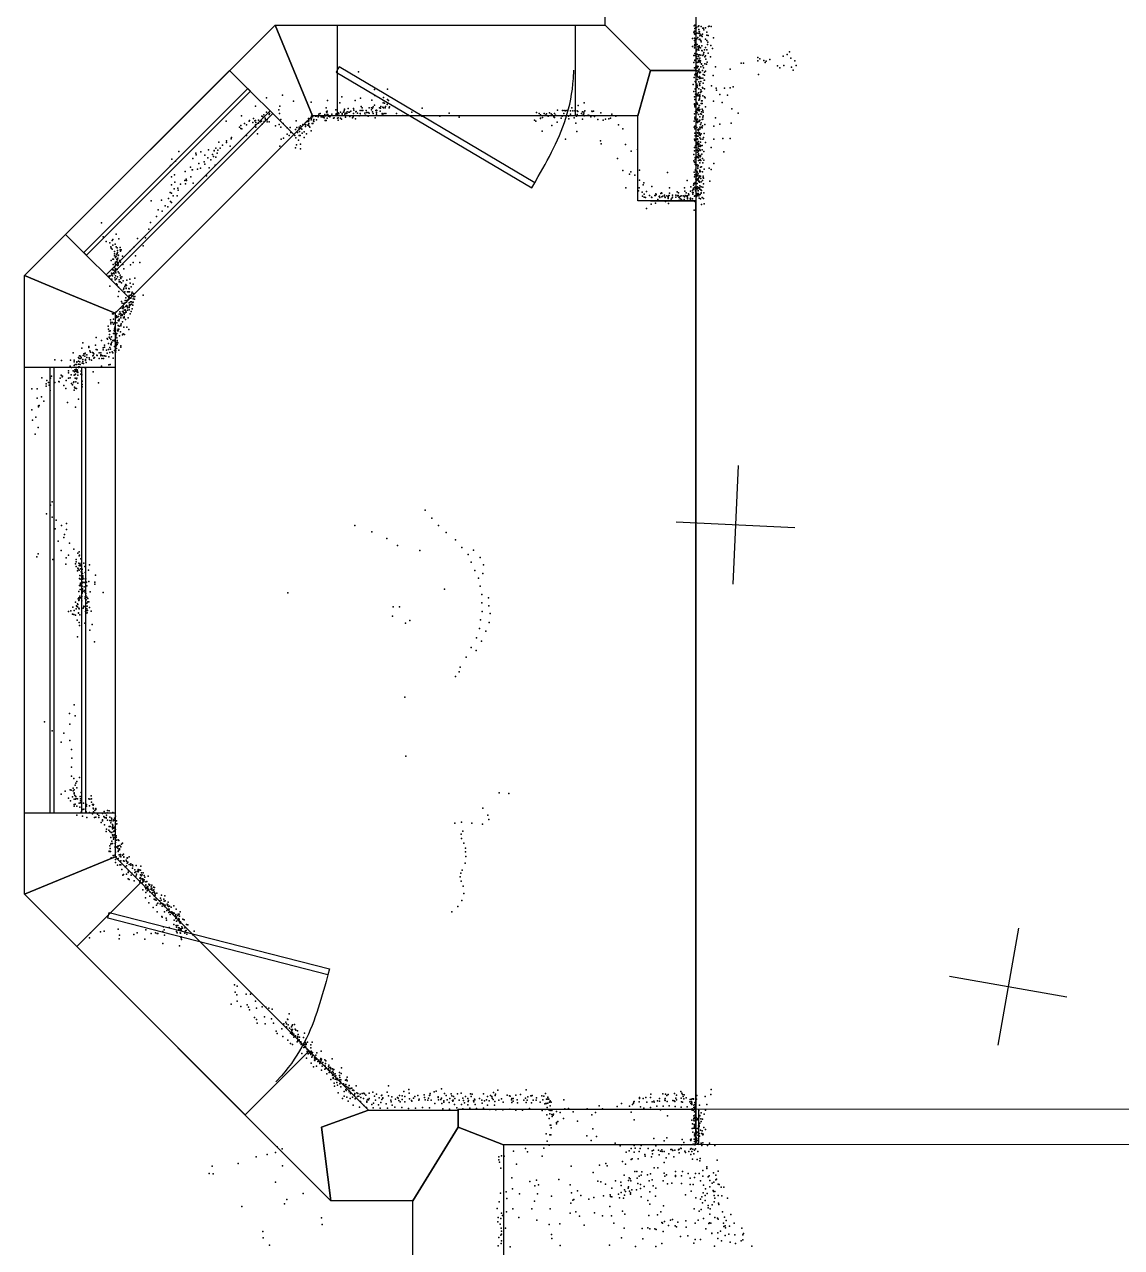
# Model space of a CAD drawing. Header units: millimetres. Extents: x -23456 to 7110, y -22489 to 15514.
# Drawn here: x -13307 to -9618, y -3339 to 775 of the extents above; entities that cross this region are included whole.
import ezdxf

# ---------------------------------------------------------------- set-up
doc = ezdxf.new("R2010")
doc.units = ezdxf.units.MM
for name, color, linetype in [('DOORS', 7, 'Continuous'), ('P', 9, 'Continuous'), ('PANOS', 10, 'Continuous'), ('ROOMS', 1, 'Continuous'), ('WALLS', 3, 'Continuous'), ('WINDOWS', 6, 'Continuous')]:
    doc.layers.add(name, color=color, linetype=linetype)

# ---------------------------------------------------------------- blocks, each defined once
blk = doc.blocks.new('1-Standard_3C')
for points in [[(-403.982, 5.64828), (253.382, 394.931), (263.573, 377.722), (-393.791, -11.5606), (-403.982, 5.64828)], [(263.573, 377.722), (275.367, 357.142), (283.15, 343.495), (290.844, 329.879), (298.429, 316.269), (305.882, 302.642), (313.184, 288.973), (320.313, 275.239), (327.249, 261.416), (333.971, 247.479), (340.456, 233.405), (346.686, 219.17), (352.638, 204.75), (358.291, 190.121), (363.626, 175.258), (368.62, 160.139), (373.253, 144.738), (377.503, 129.032), (381.351, 112.998), (384.774, 96.6102), (387.752, 79.8457), (390.265, 62.6802), (392.29, 45.0899), (393.807, 27.0508), (395.085, -0.90191)]]:
    blk.add_lwpolyline(points)
blk = doc.blocks.new('1-Standard_42')
for points in [[(-590, 42.9766), (589.999, 42.9766), (589.999, 32.9766), (-590, 32.9766), (-590, 42.9766)], [(-590.014, -44.0958), (589.985, -44.0958), (589.985, -54.0958), (-590.014, -54.0958), (-590.014, -44.0958)]]:
    blk.add_lwpolyline(points)

msp = doc.modelspace()

# ---------------------------------------------------------------- linework, layer by layer
at = {"layer": 'DOORS'}
for points in [[(-11454.4, 467.8), (-12254.4, 467.8), (-12254.4, 772.8), (-11454.4, 772.8), (-11454.4, 467.8)], [(-12914.8, -2111), (-12349.2, -2676.7), (-12564.8, -2892.3), (-13130.5, -2326.6), (-12914.8, -2111)], [(-11039, -2873.5), (-6519.1, -2871.2), (-6519, -2991.2), (-11038.9, -2993.5), (-11039, -2873.5)]]:
    msp.add_lwpolyline(points, dxfattribs=at)
at = {"layer": 'P'}
for p in [(-11056, 749), (-11055, 770), (-11053, 752), (-11053, 746), (-11053, 743), (-11052, 772), (-11052, 761), (-11051, 752), (-11051, 741), (-11049, 766), (-11047, 765), (-11047, 746), (-11042, 746), (-11041, 768), (-11039, 770), (-11039, 758), (-11038, 751), (-11038, 745), (-11037, 750), (-11036, 743), (-11031, 768), (-11027, 742), (-11025, 762), (-11023, 762), (-11022, 757), (-11016, 763), (-11012, 749), (-11006, 768), (-11004, 769), (-10997, 768), (-11060, 728), (-11060, 701), (-11053, 729), (-11053, 721), (-11053, 703), (-11052, 728), (-11052, 707), (-11051, 715), (-11050, 722), (-11050, 713), (-11046, 727), (-11045, 707), (-11042, 731), (-11042, 700), (-11040, 701), (-11038, 724), (-11038, 703), (-11037, 724), (-11036, 737), (-11036, 725), (-11032, 739), (-11032, 721), (-11031, 717), (-11030, 738), (-11029, 703), (-11028, 734), (-11017, 726), (-11012, 739), (-11012, 721), (-11010, 708), (-11009, 715), (-11007, 738), (-10999, 704), (-10990, 730), (-11056, 671), (-11054, 696), (-11052, 677), (-11051, 670), (-11049, 678), (-11048, 692), (-11048, 667), (-11047, 686), (-11047, 667), (-11046, 688), (-11045, 660), (-11044, 675), (-11042, 659), (-11041, 692), (-11041, 673), (-11040, 694), (-11040, 667), (-11039, 689), (-11037, 699), (-11037, 673), (-11036, 661), (-11033, 696), (-11032, 672), (-11029, 687), (-11028, 686), (-11026, 670), (-11023, 675), (-11022, 681), (-11020, 690), (-11019, 666), (-11017, 697), (-11017, 669), (-11012, 690), (-11008, 678), (-11000, 666), (-10993, 694), (-10841, 664), (-10834, 659), (-10755, 668), (-10742, 674), (-10734, 683), (-10730, 661), (-11056, 647), (-11053, 629), (-11052, 655), (-11052, 654), (-11049, 632), (-11049, 625), (-11048, 634), (-11046, 630), (-11045, 647), (-11045, 635), (-11045, 629), (-11045, 619), (-11041, 648), (-11041, 634), (-11040, 653), (-11039, 622), (-11039, 618), (-11038, 651), (-11038, 625), (-11037, 655), (-11034, 647), (-11033, 653), (-11032, 632), (-11030, 643), (-11030, 641), (-11027, 620), (-11026, 636), (-11023, 629), (-11019, 642), (-11017, 618), (-11015, 658), (-11013, 641), (-11011, 648), (-10983, 632), (-10934, 624), (-10896, 645), (-10889, 645), (-10840, 653), (-10820, 654), (-10816, 647), (-10813, 652), (-10800, 657), (-10774, 636), (-10767, 629), (-10753, 637), (-10727, 631), (-10722, 621), (-10716, 653), (-10712, 637), (-12183, 616), (-11055, 597), (-11052, 605), (-11051, 583), (-11050, 609), (-11050, 582), (-11049, 609), (-11049, 584), (-11049, 580), (-11045, 609), (-11044, 604), (-11043, 599), (-11043, 590), (-11042, 613), (-11039, 596), (-11039, 582), (-11037, 600), (-11036, 613), (-11036, 598), (-11036, 593), (-11036, 576), (-11035, 612), (-11033, 615), (-11032, 583), (-11031, 594), (-11025, 594), (-11024, 607), (-11024, 577), (-11021, 587), (-11020, 614), (-11020, 604), (-11020, 588), (-10991, 603), (-10838, 607), (-12439, 537), (-12129, 556), (-12128, 536), (-12086, 557), (-11058, 573), (-11056, 549), (-11051, 558), (-11050, 556), (-11050, 540), (-11049, 556), (-11049, 549), (-11046, 574), (-11046, 569), (-11046, 539), (-11044, 563), (-11044, 541), (-11044, 535), (-11043, 569), (-11042, 539), (-11040, 545), (-11039, 558), (-11039, 535), (-11037, 574), (-11036, 538), (-11035, 570), (-11033, 547), (-11033, 546), (-11032, 555), (-11030, 549), (-11027, 563), (-11026, 561), (-11025, 535), (-11020, 558), (-10996, 569), (-10981, 561), (-10980, 554), (-10968, 539), (-10953, 561), (-10943, 537), (-10934, 562), (-10923, 565), (-12530, 500), (-12493, 528), (-12448, 500), (-12402, 517), (-12342, 514), (-12292, 494), (-12288, 519), (-12246, 511), (-12239, 532), (-12195, 519), (-12177, 527), (-12174, 499), (-12171, 495), (-12147, 495), (-12140, 494), (-12139, 520), (-12134, 498), (-12130, 503), (-12113, 494), (-12108, 499), (-12101, 497), (-12100, 511), (-12099, 529), (-12099, 519), (-12099, 494), (-12096, 510), (-12094, 495), (-12093, 499), (-12087, 506), (-12086, 523), (-12086, 511), (-12082, 519), (-12080, 495), (-12079, 498), (-11466, 495), (-11445, 502), (-11424, 511), (-11054, 508), (-11053, 531), (-11053, 506), (-11052, 523), (-11052, 502), (-11052, 498), (-11049, 531), (-11049, 508), (-11046, 512), (-11044, 509), (-11043, 507), (-11040, 496), (-11039, 520), (-11039, 496), (-11038, 521), (-11038, 502), (-11037, 526), (-11037, 524), (-11037, 502), (-11036, 534), (-11036, 531), (-11031, 509), (-11030, 518), (-11028, 518), (-11028, 509), (-11020, 531), (-11018, 528), (-11017, 498), (-10990, 517), (-10960, 512), (-12577, 468), (-12536, 459), (-12520, 453), (-12508, 466), (-12506, 465), (-12502, 471), (-12497, 460), (-12496, 455), (-12493, 480), (-12491, 454), (-12484, 472), (-12483, 475), (-12451, 488), (-12449, 475), (-12445, 455), (-12351, 459), (-12343, 460), (-12342, 454), (-12341, 467), (-12341, 457), (-12338, 464), (-12337, 468), (-12337, 466), (-12334, 455), (-12328, 467), (-12327, 468), (-12326, 467), (-12325, 454), (-12319, 464), (-12317, 473), (-12312, 475), (-12309, 464), (-12305, 464), (-12302, 463), (-12300, 465), (-12299, 461), (-12296, 472), (-12294, 468), (-12291, 481), (-12290, 479), (-12289, 483), (-12289, 472), (-12289, 460), (-12286, 472), (-12284, 467), (-12280, 464), (-12279, 467), (-12273, 473), (-12267, 460), (-12265, 461), (-12260, 488), (-12260, 470), (-12259, 474), (-12254, 460), (-12252, 478), (-12252, 476), (-12252, 461), (-12252, 453), (-12251, 474), (-12249, 474), (-12244, 480), (-12244, 460), (-12240, 456), (-12238, 475), (-12238, 471), (-12234, 480), (-12232, 484), (-12230, 490), (-12230, 489), (-12229, 473), (-12228, 477), (-12227, 463), (-12226, 475), (-12224, 477), (-12223, 476), (-12222, 481), (-12218, 492), (-12216, 480), (-12214, 480), (-12212, 465), (-12209, 483), (-12203, 461), (-12201, 464), (-12200, 492), (-12200, 475), (-12199, 487), (-12193, 458), (-12192, 481), (-12191, 482), (-12187, 477), (-12181, 468), (-12178, 486), (-12178, 475), (-12177, 469), (-12172, 486), (-12169, 486), (-12162, 477), (-12161, 470), (-12159, 469), (-12158, 485), (-12157, 479), (-12152, 479), (-12151, 479), (-12151, 467), (-12147, 477), (-12140, 488), (-12136, 493), (-12136, 481), (-12134, 476), (-12127, 461), (-12125, 486), (-12123, 487), (-12123, 479), (-12123, 473), (-12122, 485), (-12111, 483), (-12109, 493), (-12106, 469), (-12104, 475), (-12102, 473), (-12097, 476), (-12091, 476), (-12056, 476), (-12034, 469), (-12004, 480), (-11970, 467), (-11969, 493), (-11910, 466), (-11879, 477), (-11845, 463), (-11591, 453), (-11585, 479), (-11576, 476), (-11571, 471), (-11571, 460), (-11571, 459), (-11565, 462), (-11559, 475), (-11554, 470), (-11551, 474), (-11545, 467), (-11541, 478), (-11536, 474), (-11532, 471), (-11526, 464), (-11524, 476), (-11524, 462), (-11521, 470), (-11514, 487), (-11502, 460), (-11499, 467), (-11497, 485), (-11493, 476), (-11492, 486), (-11487, 484), (-11485, 485), (-11480, 486), (-11477, 466), (-11476, 457), (-11470, 484), (-11470, 473), (-11463, 484), (-11458, 461), (-11456, 484), (-11450, 466), (-11448, 484), (-11448, 472), (-11446, 482), (-11433, 475), (-11430, 481), (-11430, 456), (-11428, 471), (-11426, 480), (-11426, 474), (-11424, 468), (-11422, 484), (-11411, 470), (-11408, 469), (-11402, 464), (-11399, 483), (-11398, 482), (-11393, 483), (-11390, 465), (-11379, 455), (-11369, 478), (-11361, 453), (-11353, 456), (-11341, 458), (-11336, 460), (-11332, 473), (-11318, 467), (-11053, 474), (-11052, 463), (-11052, 458), (-11050, 482), (-11050, 455), (-11049, 480), (-11048, 482), (-11048, 453), (-11047, 489), (-11047, 482), (-11046, 454), (-11044, 478), (-11043, 456), (-11042, 492), (-11042, 487), (-11040, 489), (-11040, 472), (-11038, 489), (-11038, 484), (-11036, 453), (-11035, 489), (-11035, 464), (-11033, 474), (-11030, 481), (-11030, 473), (-11028, 490), (-11028, 455), (-11026, 486), (-11026, 456), (-11025, 463), (-11024, 480), (-11024, 468), (-10983, 461), (-10928, 491), (-10907, 477), (-12628, 450), (-12584, 430), (-12579, 435), (-12579, 425), (-12576, 424), (-12567, 442), (-12560, 437), (-12551, 450), (-12550, 452), (-12539, 445), (-12532, 451), (-12530, 452), (-12530, 437), (-12529, 445), (-12529, 429), (-12520, 443), (-12513, 447), (-12509, 450), (-12507, 440), (-12500, 449), (-12491, 447), (-12484, 447), (-12462, 434), (-12450, 439), (-12445, 429), (-12437, 442), (-12423, 427), (-12413, 428), (-12411, 412), (-12395, 422), (-12393, 451), (-12391, 428), (-12391, 414), (-12383, 430), (-12383, 425), (-12383, 423), (-12382, 415), (-12378, 434), (-12377, 425), (-12374, 423), (-12371, 438), (-12366, 414), (-12364, 438), (-12362, 445), (-12362, 432), (-12362, 432), (-12360, 437), (-12357, 448), (-12356, 450), (-12354, 436), (-12353, 448), (-12352, 452), (-12351, 439), (-12350, 451), (-12350, 442), (-12349, 433), (-12347, 429), (-12342, 417), (-12339, 442), (-12337, 442), (-12335, 451), (-12333, 448), (-12295, 452), (-12292, 452), (-11587, 450), (-11566, 416), (-11533, 435), (-11515, 446), (-11453, 443), (-11449, 415), (-11309, 437), (-11294, 424), (-11055, 450), (-11055, 430), (-11052, 433), (-11052, 424), (-11051, 425), (-11046, 449), (-11046, 428), (-11043, 445), (-11042, 449), (-11042, 421), (-11041, 448), (-11040, 423), (-11040, 417), (-11039, 450), (-11038, 448), (-11036, 429), (-11035, 452), (-11035, 423), (-11034, 427), (-11033, 439), (-11031, 444), (-11030, 430), (-11028, 427), (-11027, 434), (-11019, 438), (-10989, 433), (-10968, 440), (-10930, 443), (-12653, 379), (-12627, 384), (-12627, 378), (-12611, 390), (-12610, 395), (-12560, 402), (-12523, 407), (-12443, 389), (-12436, 392), (-12423, 406), (-12417, 401), (-12397, 401), (-12394, 394), (-12388, 411), (-12385, 386), (-12383, 401), (-12379, 401), (-12378, 372), (-12373, 409), (-12366, 395), (-12358, 407), (-11487, 389), (-11370, 384), (-11367, 373), (-11285, 371), (-11054, 389), (-11052, 409), (-11052, 385), (-11051, 400), (-11050, 387), (-11047, 403), (-11047, 376), (-11045, 399), (-11045, 378), (-11044, 373), (-11043, 410), (-11043, 390), (-11043, 388), (-11042, 409), (-11041, 399), (-11040, 381), (-11040, 374), (-11039, 410), (-11039, 375), (-11038, 410), (-11038, 405), (-11037, 410), (-11036, 394), (-11034, 405), (-11034, 401), (-11033, 379), (-11032, 389), (-11031, 407), (-11025, 389), (-11023, 395), (-11021, 408), (-11017, 378), (-10989, 389), (-10958, 391), (-10933, 391), (-12788, 348), (-12730, 342), (-12729, 336), (-12714, 346), (-12700, 335), (-12688, 353), (-12674, 337), (-12671, 331), (-12669, 351), (-12669, 350), (-12663, 359), (-12659, 342), (-12656, 352), (-12649, 359), (-12641, 369), (-12615, 366), (-12448, 366), (-12395, 360), (-12392, 370), (-12378, 357), (-11267, 349), (-11245, 354), (-11056, 337), (-11054, 361), (-11053, 350), (-11050, 367), (-11048, 352), (-11046, 361), (-11045, 370), (-11045, 352), (-11045, 331), (-11043, 345), (-11041, 357), (-11041, 346), (-11041, 338), (-11040, 364), (-11040, 358), (-11040, 350), (-11040, 340), (-11039, 370), (-11039, 333), (-11038, 334), (-11036, 354), (-11034, 369), (-11034, 365), (-11034, 351), (-11034, 330), (-11033, 334), (-11033, 332), (-11032, 367), (-11029, 339), (-11028, 368), (-11028, 353), (-11022, 348), (-10997, 361), (-10955, 347), (-12815, 301), (-12811, 322), (-12799, 315), (-12748, 295), (-12740, 324), (-12725, 288), (-12720, 307), (-12715, 292), (-12702, 313), (-12700, 305), (-12690, 326), (-12686, 293), (-12680, 320), (-12665, 302), (-12663, 329), (-11312, 324), (-11056, 316), (-11053, 312), (-11051, 327), (-11051, 321), (-11051, 312), (-11051, 305), (-11050, 325), (-11049, 302), (-11047, 302), (-11045, 327), (-11045, 303), (-11042, 302), (-11042, 296), (-11042, 291), (-11041, 327), (-11041, 327), (-11041, 301), (-11040, 326), (-11040, 317), (-11037, 318), (-11035, 309), (-11034, 321), (-11033, 295), (-11032, 317), (-11030, 296), (-11027, 324), (-11026, 309), (-11022, 318), (-11021, 288), (-11004, 292), (-10989, 307), (-12812, 263), (-12802, 269), (-12767, 250), (-12766, 280), (-12763, 255), (-12762, 250), (-12747, 263), (-12743, 286), (-12742, 286), (-12694, 266), (-11294, 284), (-11272, 271), (-11268, 279), (-11254, 268), (-11238, 285), (-11238, 251), (-11144, 277), (-11078, 250), (-11055, 278), (-11053, 263), (-11053, 262), (-11052, 269), (-11050, 287), (-11050, 284), (-11049, 255), (-11048, 279), (-11048, 263), (-11046, 282), (-11046, 267), (-11046, 250), (-11045, 271), (-11044, 266), (-11044, 255), (-11043, 278), (-11043, 266), (-11042, 253), (-11041, 273), (-11041, 257), (-11041, 252), (-11039, 259), (-11039, 247), (-11038, 266), (-11038, 261), (-11038, 248), (-11036, 279), (-11035, 285), (-11035, 282), (-11035, 262), (-11033, 280), (-11033, 265), (-11032, 257), (-11027, 279), (-11027, 250), (-11024, 265), (-11024, 260), (-11023, 258), (-11002, 248), (-10997, 287), (-12817, 210), (-12812, 235), (-12812, 207), (-12803, 222), (-12801, 244), (-12791, 224), (-12790, 218), (-12782, 238), (-12765, 239), (-12739, 241), (-11284, 226), (-11244, 215), (-11242, 215), (-11240, 226), (-11229, 211), (-11226, 236), (-11224, 242), (-11215, 213), (-11197, 230), (-11167, 206), (-11165, 209), (-11163, 208), (-11138, 225), (-11138, 208), (-11112, 212), (-11107, 209), (-11087, 225), (-11086, 214), (-11081, 209), (-11067, 214), (-11066, 229), (-11060, 216), (-11060, 210), (-11058, 220), (-11058, 210), (-11057, 234), (-11057, 224), (-11056, 240), (-11056, 221), (-11054, 239), (-11054, 239), (-11052, 228), (-11051, 243), (-11050, 222), (-11050, 215), (-11048, 225), (-11046, 222), (-11046, 206), (-11044, 240), (-11043, 229), (-11043, 222), (-11041, 227), (-11041, 217), (-11041, 215), (-11041, 206), (-11039, 226), (-11037, 244), (-11037, 226), (-11037, 223), (-11036, 232), (-11035, 221), (-11032, 219), (-11031, 246), (-11031, 229), (-11031, 209), (-11031, 208), (-11030, 217), (-11026, 228), (-11023, 239), (-11022, 209), (-12880, 182), (-12846, 184), (-12833, 165), (-12822, 190), (-12816, 179), (-12812, 176), (-12807, 199), (-12793, 199), (-11228, 197), (-11223, 204), (-11223, 194), (-11218, 193), (-11205, 200), (-11199, 171), (-11198, 194), (-11197, 193), (-11187, 200), (-11185, 200), (-11185, 174), (-11184, 205), (-11182, 203), (-11177, 186), (-11177, 186), (-11172, 196), (-11171, 197), (-11170, 193), (-11163, 195), (-11160, 197), (-11154, 201), (-11153, 195), (-11152, 193), (-11151, 180), (-11146, 199), (-11142, 195), (-11142, 193), (-11142, 190), (-11141, 173), (-11140, 200), (-11139, 200), (-11136, 182), (-11132, 187), (-11132, 183), (-11129, 192), (-11127, 201), (-11127, 194), (-11116, 201), (-11116, 194), (-11111, 198), (-11109, 200), (-11108, 200), (-11106, 194), (-11106, 183), (-11105, 193), (-11102, 196), (-11102, 189), (-11098, 199), (-11097, 186), (-11092, 199), (-11088, 186), (-11087, 195), (-11085, 200), (-11081, 198), (-11078, 196), (-11077, 198), (-11077, 192), (-11077, 188), (-11074, 205), (-11072, 202), (-11068, 189), (-11067, 191), (-11067, 187), (-11060, 188), (-11059, 204), (-11054, 197), (-11052, 199), (-11052, 179), (-11049, 169), (-11048, 195), (-11046, 204), (-11046, 201), (-11044, 200), (-11044, 198), (-11042, 204), (-11039, 203), (-11039, 198), (-11038, 191), (-11034, 203), (-11033, 189), (-11030, 169), (-11028, 193), (-11023, 190), (-11021, 172), (-12863, 129), (-12857, 151), (-12844, 147), (-12825, 162), (-11215, 156), (-11055, 150), (-13048, 108), (-12888, 86), (-12883, 109), (-13042, 61), (-13032, 45), (-13012, 48), (-13010, 52), (-12998, 70), (-12989, 54), (-12926, 55), (-12900, 57), (-13020, 41), (-13016, 27), (-13015, 22), (-13012, 19), (-13010, 33), (-13004, 11), (-13004, 4), (-13002, 36), (-12998, 27), (-12997, 2), (-12995, 24), (-12995, 4), (-12994, 15), (-12994, 8), (-12985, 25), (-12985, 17), (-12984, 12), (-12981, 17), (-12952, 12), (-12939, 26), (-12907, 30), (-13015, -19), (-13009, -14), (-13008, -32), (-13007, -15), (-13004, -3), (-13004, -40), (-13003, -40), (-13002, -29), (-13001, -9), (-13000, -24), (-13000, -33), (-12999, -6), (-12998, -4), (-12996, -16), (-12996, -22), (-12995, -13), (-12995, -24), (-12994, -17), (-12994, -36), (-12993, -11), (-12992, -2), (-12991, -30), (-12991, -35), (-12990, -1), (-12986, -19), (-12984, -24), (-12977, -4), (-12976, -32), (-12950, -33), (-12941, -26), (-12933, -3), (-12919, -26), (-13022, -71), (-13014, -62), (-13013, -82), (-13011, -71), (-13009, -50), (-13006, -43), (-13006, -51), (-13005, -42), (-13005, -64), (-13003, -77), (-13003, -77), (-13001, -47), (-13001, -51), (-13000, -56), (-13000, -70), (-13000, -71), (-12999, -47), (-12999, -60), (-12997, -81), (-12995, -49), (-12994, -74), (-12992, -57), (-12988, -62), (-12985, -68), (-12984, -75), (-12982, -79), (-12979, -74), (-12973, -47), (-12952, -82), (-12936, -78), (-13019, -105), (-13002, -84), (-12997, -97), (-12995, -101), (-12990, -109), (-12989, -123), (-12988, -84), (-12988, -91), (-12985, -91), (-12980, -94), (-12975, -87), (-12974, -116), (-12973, -112), (-12969, -106), (-12967, -102), (-12966, -100), (-12965, -112), (-12965, -113), (-12963, -103), (-12962, -85), (-12956, -113), (-12955, -114), (-12951, -95), (-12948, -107), (-12941, -99), (-12992, -140), (-12980, -157), (-12978, -162), (-12972, -163), (-12969, -124), (-12968, -153), (-12968, -161), (-12966, -144), (-12966, -144), (-12964, -159), (-12962, -154), (-12960, -124), (-12958, -150), (-12957, -124), (-12956, -145), (-12955, -137), (-12955, -139), (-12955, -148), (-12955, -161), (-12953, -124), (-12953, -145), (-12950, -136), (-12950, -158), (-12949, -146), (-12947, -134), (-12947, -134), (-12947, -158), (-12946, -140), (-12945, -129), (-12944, -126), (-12942, -160), (-12941, -148), (-12941, -159), (-12940, -130), (-12939, -141), (-12937, -149), (-12936, -140), (-12908, -135), (-13011, -198), (-13007, -198), (-12998, -192), (-12997, -205), (-12988, -199), (-12986, -192), (-12984, -197), (-12983, -205), (-12982, -179), (-12981, -201), (-12978, -201), (-12978, -204), (-12977, -190), (-12976, -178), (-12976, -180), (-12975, -192), (-12974, -174), (-12973, -195), (-12972, -177), (-12972, -196), (-12971, -186), (-12971, -200), (-12971, -200), (-12968, -185), (-12968, -195), (-12966, -174), (-12966, -189), (-12965, -193), (-12963, -170), (-12961, -173), (-12960, -178), (-12960, -186), (-12955, -172), (-12955, -185), (-12954, -177), (-12953, -168), (-12952, -170), (-12951, -198), (-12949, -167), (-12948, -191), (-12947, -166), (-12944, -181), (-12942, -169), (-13025, -240), (-13017, -219), (-13016, -226), (-13016, -232), (-13011, -227), (-13007, -216), (-13007, -233), (-13004, -229), (-13003, -243), (-12997, -211), (-12996, -229), (-12995, -210), (-12991, -221), (-12991, -238), (-12990, -207), (-12989, -222), (-12988, -216), (-12988, -218), (-12988, -240), (-12983, -236), (-12983, -239), (-12982, -212), (-12981, -232), (-12977, -225), (-12974, -212), (-12972, -243), (-12971, -208), (-12971, -212), (-12967, -217), (-12962, -243), (-12958, -212), (-13065, -278), (-13029, -281), (-13027, -284), (-13024, -250), (-13022, -257), (-13022, -277), (-13021, -268), (-13020, -280), (-13018, -255), (-13016, -285), (-13014, -276), (-13007, -265), (-13005, -254), (-13005, -287), (-13004, -249), (-13004, -257), (-13004, -265), (-13000, -250), (-12999, -270), (-12999, -273), (-12998, -265), (-12997, -266), (-12996, -264), (-12996, -279), (-12994, -254), (-12994, -255), (-12993, -255), (-12991, -250), (-12991, -256), (-12989, -250), (-12987, -272), (-12984, -259), (-12977, -269), (-12975, -266), (-12970, -268), (-12956, -251), (-13143, -329), (-13114, -314), (-13110, -296), (-13090, -308), (-13090, -311), (-13087, -323), (-13085, -327), (-13078, -328), (-13076, -329), (-13068, -304), (-13066, -318), (-13062, -319), (-13050, -329), (-13047, -288), (-13042, -313), (-13042, -319), (-13038, -304), (-13037, -310), (-13031, -320), (-13024, -298), (-13024, -318), (-13020, -312), (-13019, -328), (-13017, -317), (-13016, -301), (-13015, -298), (-13015, -303), (-13013, -294), (-13012, -326), (-13009, -288), (-13006, -288), (-13005, -289), (-13004, -308), (-13004, -322), (-13001, -328), (-13000, -309), (-12999, -323), (-12998, -295), (-12998, -299), (-12998, -302), (-12998, -306), (-12997, -315), (-12995, -288), (-12995, -294), (-12995, -301), (-12993, -296), (-12989, -321), (-12983, -310), (-12982, -306), (-13204, -353), (-13182, -355), (-13152, -354), (-13140, -360), (-13139, -354), (-13136, -369), (-13132, -369), (-13131, -361), (-13130, -360), (-13125, -345), (-13125, -357), (-13125, -368), (-13124, -368), (-13123, -349), (-13122, -340), (-13120, -360), (-13119, -369), (-13118, -341), (-13117, -348), (-13116, -345), (-13113, -364), (-13110, -352), (-13110, -359), (-13109, -339), (-13108, -365), (-13107, -333), (-13104, -333), (-13104, -341), (-13103, -331), (-13101, -352), (-13101, -355), (-13099, -362), (-13097, -336), (-13097, -345), (-13089, -346), (-13088, -352), (-13081, -354), (-13077, -340), (-13076, -338), (-13073, -333), (-13073, -347), (-13071, -345), (-13063, -337), (-13062, -338), (-13055, -330), (-13055, -348), (-13050, -336), (-13050, -340), (-13047, -337), (-13046, -349), (-13043, -340), (-13041, -349), (-13037, -340), (-13033, -341), (-13028, -331), (-13023, -343), (-13023, -370), (-13018, -369), (-13009, -330), (-13008, -347), (-13216, -408), (-13183, -405), (-13180, -410), (-13179, -408), (-13159, -390), (-13159, -397), (-13153, -374), (-13149, -404), (-13148, -379), (-13143, -390), (-13140, -372), (-13139, -405), (-13138, -393), (-13137, -387), (-13137, -403), (-13135, -391), (-13135, -401), (-13133, -384), (-13132, -387), (-13130, -393), (-13129, -387), (-13128, -391), (-13127, -396), (-13127, -405), (-13125, -379), (-13124, -377), (-13123, -376), (-13117, -401), (-13116, -391), (-13115, -389), (-13114, -404), (-13105, -379), (-13076, -393), (-13048, -374), (-13282, -450), (-13264, -451), (-13248, -413), (-13234, -434), (-13234, -442), (-13231, -423), (-13226, -429), (-13223, -438), (-13219, -415), (-13205, -429), (-13191, -426), (-13190, -427), (-13187, -415), (-13174, -439), (-13167, -449), (-13166, -422), (-13159, -415), (-13153, -413), (-13148, -433), (-13145, -437), (-13142, -429), (-13141, -427), (-13138, -445), (-13137, -447), (-13136, -415), (-13136, -448), (-13134, -427), (-13132, -417), (-13132, -449), (-13130, -415), (-13127, -431), (-13113, -425), (-13113, -436), (-13113, -444), (-13058, -430), (-13264, -482), (-13249, -477), (-13241, -492), (-13220, -456), (-13140, -455), (-13125, -485), (-13282, -521), (-13259, -508), (-13259, -511), (-13257, -507), (-13162, -496), (-13135, -512), (-13280, -556), (-13268, -546), (-13271, -603), (-13260, -581), (-13219, -842), (-13213, -831), (-11959, -859), (-13232, -871), (-13214, -882), (-13200, -892), (-13165, -904), (-11937, -885), (-13203, -921), (-13182, -910), (-13172, -941), (-13165, -924), (-12196, -910), (-12138, -932), (-11914, -910), (-11888, -934), (-13193, -963), (-13174, -950), (-13155, -970), (-12088, -954), (-12052, -977), (-11857, -958), (-11836, -984), (-13265, -1016), (-13260, -1005), (-13211, -1024), (-13183, -994), (-13166, -1019), (-13158, -1010), (-13141, -990), (-13133, -1024), (-13127, -1003), (-13123, -999), (-13123, -1012), (-13121, -1010), (-13117, -1022), (-11977, -994), (-11815, -1008), (-11797, -993), (-11774, -1018), (-13167, -1040), (-13135, -1039), (-13133, -1032), (-13133, -1048), (-13128, -1063), (-13127, -1054), (-13126, -1056), (-13124, -1037), (-13123, -1045), (-13123, -1060), (-13120, -1039), (-13119, -1046), (-13118, -1056), (-13116, -1043), (-13116, -1066), (-13115, -1036), (-13115, -1066), (-13114, -1066), (-13113, -1057), (-13113, -1058), (-13107, -1037), (-13104, -1048), (-13102, -1068), (-13091, -1060), (-13088, -1043), (-11804, -1034), (-11792, -1061), (-11763, -1043), (-13122, -1088), (-13120, -1078), (-13119, -1091), (-13118, -1104), (-13118, -1106), (-13118, -1109), (-13117, -1107), (-13115, -1081), (-13114, -1089), (-13112, -1072), (-13112, -1085), (-13112, -1091), (-13111, -1103), (-13110, -1079), (-13110, -1084), (-13110, -1101), (-13109, -1089), (-13106, -1102), (-13103, -1089), (-13103, -1102), (-13100, -1089), (-13098, -1101), (-13090, -1098), (-13070, -1101), (-13070, -1107), (-13068, -1077), (-11780, -1087), (-11765, -1072), (-13124, -1132), (-13121, -1112), (-13120, -1148), (-13119, -1113), (-13119, -1125), (-13119, -1125), (-13114, -1114), (-13114, -1149), (-13113, -1114), (-13113, -1133), (-13113, -1138), (-13112, -1125), (-13111, -1123), (-13111, -1133), (-13109, -1131), (-13106, -1117), (-13105, -1130), (-13103, -1128), (-13103, -1150), (-13102, -1135), (-13101, -1135), (-13100, -1139), (-13100, -1146), (-13097, -1113), (-13097, -1151), (-13086, -1133), (-13042, -1135), (-12421, -1137), (-11894, -1124), (-11774, -1114), (-11769, -1142), (-13144, -1185), (-13135, -1168), (-13133, -1190), (-13132, -1180), (-13131, -1183), (-13128, -1174), (-13128, -1184), (-13127, -1176), (-13126, -1157), (-13124, -1153), (-13124, -1156), (-13124, -1162), (-13124, -1188), (-13123, -1160), (-13123, -1191), (-13122, -1153), (-13118, -1153), (-13115, -1155), (-13114, -1163), (-13109, -1188), (-13107, -1182), (-13107, -1184), (-13102, -1156), (-13101, -1183), (-13099, -1160), (-13097, -1171), (-13097, -1190), (-13096, -1181), (-13094, -1167), (-13093, -1156), (-13090, -1167), (-13088, -1186), (-12067, -1184), (-12045, -1184), (-11769, -1170), (-11746, -1153), (-11745, -1180), (-13158, -1199), (-13151, -1197), (-13145, -1208), (-13141, -1209), (-13139, -1196), (-13135, -1212), (-13129, -1229), (-13125, -1204), (-13125, -1205), (-13120, -1211), (-13101, -1199), (-13100, -1206), (-13099, -1197), (-13096, -1204), (-13095, -1196), (-13082, -1198), (-12069, -1215), (-12011, -1230), (-11773, -1228), (-11768, -1199), (-11741, -1206), (-13123, -1236), (-13121, -1247), (-13104, -1239), (-13087, -1262), (-13079, -1243), (-12025, -1239), (-11777, -1257), (-11755, -1266), (-11744, -1236), (-13128, -1285), (-13071, -1301), (-11787, -1288), (-11770, -1299), (-11821, -1353), (-11804, -1320), (-11788, -1331), (-11842, -1387), (-11857, -1418), (-11845, -1402), (-13139, -1513), (-12028, -1488), (-13155, -1542), (-13136, -1550), (-13239, -1571), (-13213, -1601), (-13154, -1578), (-13183, -1639), (-13174, -1609), (-13154, -1633), (-13148, -1663), (-12024, -1686), (-13148, -1723), (-13147, -1693), (-13148, -1753), (-13141, -1761), (-13122, -1758), (-13170, -1804), (-13153, -1799), (-13149, -1800), (-13143, -1794), (-13143, -1802), (-13140, -1809), (-13139, -1799), (-13136, -1784), (-13134, -1777), (-13131, -1771), (-13130, -1792), (-13116, -1808), (-11710, -1809), (-13183, -1814), (-13158, -1827), (-13152, -1836), (-13145, -1823), (-13139, -1813), (-13139, -1831), (-13139, -1849), (-13137, -1818), (-13136, -1847), (-13135, -1831), (-13134, -1822), (-13133, -1828), (-13128, -1830), (-13123, -1844), (-13119, -1822), (-13118, -1830), (-13118, -1836), (-13118, -1843), (-13108, -1844), (-13098, -1849), (-13090, -1830), (-13087, -1831), (-13082, -1819), (-13081, -1829), (-13081, -1841), (-13078, -1849), (-13076, -1851), (-13075, -1848), (-11678, -1812), (-13139, -1854), (-13130, -1854), (-13130, -1884), (-13120, -1858), (-13116, -1874), (-13112, -1888), (-13110, -1865), (-13107, -1864), (-13099, -1873), (-13098, -1854), (-13097, -1892), (-13088, -1853), (-13088, -1875), (-13078, -1880), (-13076, -1861), (-13074, -1863), (-13074, -1873), (-13073, -1875), (-13071, -1892), (-13070, -1869), (-13067, -1862), (-13067, -1865), (-13067, -1891), (-13061, -1881), (-13056, -1885), (-13056, -1892), (-13044, -1879), (-13040, -1889), (-13039, -1872), (-13038, -1892), (-13035, -1878), (-13032, -1892), (-13031, -1884), (-13029, -1877), (-13027, -1869), (-13022, -1870), (-13020, -1891), (-13010, -1875), (-13000, -1888), (-11765, -1861), (-11748, -1884), (-13049, -1909), (-13044, -1900), (-13044, -1903), (-13038, -1917), (-13032, -1895), (-13031, -1931), (-13027, -1901), (-13022, -1922), (-13019, -1902), (-13018, -1923), (-13016, -1910), (-13015, -1904), (-13014, -1894), (-13013, -1898), (-13012, -1925), (-13011, -1916), (-13011, -1930), (-13010, -1928), (-13009, -1920), (-13008, -1904), (-13007, -1902), (-13006, -1900), (-13006, -1926), (-13006, -1928), (-13004, -1894), (-13003, -1901), (-13003, -1926), (-13002, -1923), (-13001, -1933), (-13000, -1916), (-12997, -1903), (-12996, -1913), (-11859, -1911), (-11837, -1908), (-11802, -1911), (-11766, -1915), (-11745, -1899), (-13032, -1939), (-13023, -1935), (-13020, -1939), (-13016, -1960), (-13015, -1943), (-13013, -1943), (-13013, -1972), (-13011, -1951), (-13010, -1954), (-13007, -1939), (-13007, -1959), (-13007, -1965), (-13005, -1951), (-13005, -1960), (-13004, -1936), (-13004, -1936), (-13002, -1934), (-13002, -1939), (-13002, -1954), (-13002, -1960), (-12998, -1954), (-12998, -1960), (-12998, -1968), (-12997, -1968), (-12992, -1967), (-12989, -1970), (-11838, -1948), (-11837, -1963), (-11833, -1938), (-13022, -2005), (-13022, -2007), (-13019, -1988), (-13018, -1996), (-13017, -2007), (-13016, -1982), (-13015, -1980), (-13011, -1980), (-13002, -1980), (-13002, -1990), (-13002, -1992), (-13002, -1993), (-13001, -1976), (-13001, -2009), (-12999, -1993), (-12996, -1991), (-12993, -1995), (-12992, -1988), (-12992, -1989), (-12991, -2007), (-12990, -2002), (-12987, -1998), (-12987, -2001), (-12986, -1986), (-12983, -1991), (-12980, -1982), (-12977, -1979), (-12974, -2015), (-11829, -1979), (-11823, -1995), (-11823, -2008), (-13015, -2028), (-13008, -2020), (-13007, -2027), (-13003, -2019), (-13001, -2044), (-13000, -2034), (-12998, -2024), (-12994, -2052), (-12992, -2030), (-12988, -2018), (-12986, -2051), (-12985, -2023), (-12984, -2017), (-12984, -2018), (-12983, -2025), (-12982, -2038), (-12982, -2051), (-12977, -2019), (-12974, -2038), (-12972, -2024), (-12972, -2026), (-12971, -2039), (-12965, -2036), (-12964, -2039), (-12964, -2055), (-12961, -2028), (-12961, -2029), (-12961, -2046), (-12960, -2028), (-12959, -2043), (-12955, -2025), (-12955, -2050), (-12949, -2048), (-12949, -2052), (-12943, -2051), (-12942, -2055), (-12931, -2054), (-12915, -2056), (-11825, -2046), (-11822, -2023), (-12979, -2067), (-12976, -2086), (-12974, -2084), (-12968, -2058), (-12964, -2083), (-12958, -2077), (-12957, -2072), (-12948, -2086), (-12945, -2080), (-12943, -2063), (-12936, -2068), (-12936, -2077), (-12932, -2075), (-12931, -2088), (-12930, -2083), (-12926, -2073), (-12924, -2067), (-12924, -2075), (-12924, -2075), (-12923, -2073), (-12921, -2068), (-12919, -2096), (-12916, -2069), (-12916, -2085), (-12916, -2095), (-12914, -2088), (-12913, -2078), (-12911, -2085), (-12908, -2078), (-12904, -2087), (-12902, -2093), (-12891, -2090), (-11841, -2092), (-11839, -2080), (-11835, -2069), (-12958, -2098), (-12954, -2101), (-12938, -2105), (-12919, -2110), (-12918, -2105), (-12915, -2098), (-12911, -2098), (-12910, -2101), (-12910, -2102), (-12910, -2111), (-12909, -2098), (-12909, -2098), (-12909, -2135), (-12907, -2106), (-12906, -2104), (-12905, -2107), (-12904, -2102), (-12901, -2126), (-12899, -2109), (-12899, -2119), (-12899, -2120), (-12899, -2130), (-12898, -2132), (-12895, -2108), (-12894, -2125), (-12892, -2124), (-12892, -2130), (-12889, -2135), (-12888, -2117), (-12888, -2134), (-12886, -2120), (-12885, -2119), (-12882, -2133), (-12882, -2133), (-12880, -2125), (-12878, -2120), (-12878, -2131), (-12878, -2135), (-12877, -2137), (-12873, -2126), (-12873, -2137), (-12872, -2135), (-12869, -2128), (-11838, -2106), (-11831, -2123), (-12900, -2162), (-12898, -2144), (-12894, -2139), (-12888, -2179), (-12885, -2142), (-12885, -2157), (-12885, -2157), (-12875, -2144), (-12872, -2154), (-12871, -2142), (-12870, -2167), (-12869, -2157), (-12868, -2147), (-12867, -2149), (-12867, -2153), (-12867, -2169), (-12864, -2163), (-12864, -2170), (-12862, -2147), (-12858, -2180), (-12853, -2172), (-12849, -2164), (-12847, -2170), (-12846, -2153), (-12838, -2167), (-12837, -2174), (-12835, -2156), (-12833, -2173), (-12823, -2177), (-11836, -2171), (-11829, -2148), (-12874, -2195), (-12863, -2187), (-12860, -2210), (-12859, -2181), (-12850, -2183), (-12845, -2182), (-12843, -2182), (-12843, -2190), (-12839, -2184), (-12837, -2187), (-12836, -2192), (-12836, -2210), (-12835, -2189), (-12834, -2187), (-12828, -2205), (-12827, -2184), (-12826, -2188), (-12824, -2186), (-12822, -2191), (-12822, -2201), (-12821, -2212), (-12820, -2200), (-12819, -2190), (-12817, -2218), (-12816, -2211), (-12813, -2194), (-12811, -2209), (-12810, -2212), (-12808, -2216), (-12804, -2189), (-12804, -2213), (-12803, -2215), (-12798, -2219), (-12797, -2200), (-12790, -2217), (-12786, -2217), (-12783, -2209), (-11870, -2210), (-11849, -2191), (-12845, -2225), (-12844, -2227), (-12839, -2260), (-12830, -2231), (-12829, -2238), (-12820, -2262), (-12804, -2252), (-12803, -2238), (-12799, -2223), (-12798, -2224), (-12798, -2232), (-12797, -2226), (-12796, -2255), (-12795, -2227), (-12795, -2241), (-12795, -2261), (-12791, -2222), (-12791, -2255), (-12790, -2239), (-12789, -2239), (-12788, -2232), (-12786, -2235), (-12785, -2224), (-12785, -2241), (-12785, -2243), (-12783, -2248), (-12782, -2243), (-12777, -2260), (-12774, -2234), (-12770, -2236), (-12762, -2252), (-12757, -2253), (-13088, -2297), (-13084, -2280), (-13051, -2277), (-13039, -2274), (-12992, -2268), (-12988, -2300), (-12987, -2288), (-12939, -2286), (-12928, -2280), (-12902, -2301), (-12899, -2270), (-12881, -2282), (-12866, -2280), (-12860, -2282), (-12858, -2282), (-12841, -2276), (-12837, -2270), (-12836, -2288), (-12795, -2276), (-12793, -2280), (-12789, -2263), (-12789, -2270), (-12786, -2263), (-12784, -2271), (-12783, -2267), (-12783, -2280), (-12782, -2281), (-12781, -2295), (-12780, -2267), (-12780, -2271), (-12780, -2294), (-12780, -2297), (-12779, -2302), (-12778, -2273), (-12775, -2264), (-12767, -2263), (-12767, -2281), (-12765, -2273), (-12763, -2272), (-12761, -2285), (-12740, -2287), (-12736, -2275), (-12841, -2316), (-12785, -2324), (-12600, -2455), (-12591, -2460), (-12598, -2480), (-12593, -2489), (-12561, -2486), (-12547, -2486), (-12611, -2520), (-12591, -2510), (-12579, -2528), (-12558, -2522), (-12553, -2530), (-12550, -2539), (-12530, -2510), (-12526, -2534), (-12507, -2529), (-12495, -2530), (-12485, -2534), (-12474, -2537), (-12533, -2565), (-12526, -2572), (-12524, -2584), (-12499, -2563), (-12497, -2586), (-12476, -2569), (-12469, -2584), (-12434, -2586), (-12428, -2580), (-12425, -2586), (-12422, -2570), (-12421, -2572), (-12420, -2590), (-12417, -2552), (-12405, -2589), (-12398, -2588), (-12460, -2611), (-12457, -2619), (-12441, -2603), (-12438, -2629), (-12425, -2596), (-12425, -2599), (-12415, -2601), (-12412, -2617), (-12412, -2617), (-12411, -2615), (-12410, -2605), (-12409, -2596), (-12408, -2610), (-12408, -2621), (-12407, -2615), (-12407, -2619), (-12406, -2592), (-12405, -2605), (-12405, -2616), (-12405, -2618), (-12403, -2624), (-12401, -2621), (-12401, -2631), (-12396, -2604), (-12396, -2629), (-12395, -2626), (-12394, -2608), (-12389, -2610), (-12388, -2629), (-12386, -2622), (-12383, -2631), (-12382, -2631), (-12368, -2632), (-12365, -2617), (-12421, -2641), (-12412, -2652), (-12405, -2656), (-12390, -2647), (-12389, -2634), (-12387, -2642), (-12387, -2644), (-12384, -2642), (-12384, -2642), (-12383, -2640), (-12383, -2641), (-12379, -2650), (-12377, -2647), (-12376, -2656), (-12375, -2655), (-12375, -2655), (-12367, -2653), (-12367, -2666), (-12366, -2654), (-12362, -2649), (-12362, -2656), (-12362, -2662), (-12362, -2663), (-12362, -2666), (-12359, -2653), (-12359, -2656), (-12356, -2672), (-12355, -2648), (-12344, -2657), (-12344, -2667), (-12339, -2648), (-12374, -2686), (-12358, -2702), (-12356, -2679), (-12353, -2687), (-12352, -2676), (-12349, -2680), (-12348, -2684), (-12346, -2685), (-12344, -2689), (-12343, -2678), (-12341, -2683), (-12340, -2686), (-12340, -2698), (-12338, -2683), (-12338, -2683), (-12338, -2694), (-12331, -2701), (-12331, -2708), (-12330, -2709), (-12329, -2705), (-12327, -2692), (-12327, -2703), (-12325, -2703), (-12325, -2705), (-12324, -2684), (-12320, -2713), (-12318, -2708), (-12314, -2714), (-12311, -2706), (-12310, -2703), (-12309, -2678), (-12309, -2711), (-12308, -2705), (-12296, -2707), (-12293, -2711), (-12272, -2704), (-12343, -2718), (-12335, -2731), (-12325, -2728), (-12313, -2720), (-12308, -2742), (-12306, -2728), (-12303, -2716), (-12297, -2726), (-12297, -2728), (-12297, -2739), (-12295, -2728), (-12294, -2720), (-12293, -2736), (-12292, -2734), (-12290, -2754), (-12284, -2731), (-12284, -2738), (-12284, -2742), (-12283, -2725), (-12282, -2750), (-12280, -2733), (-12280, -2743), (-12277, -2733), (-12276, -2737), (-12276, -2738), (-12275, -2750), (-12271, -2738), (-12271, -2747), (-12268, -2750), (-12267, -2741), (-12266, -2740), (-12262, -2754), (-12247, -2750), (-12242, -2753), (-12240, -2734), (-12276, -2773), (-12271, -2759), (-12269, -2767), (-12268, -2770), (-12266, -2756), (-12265, -2786), (-12264, -2796), (-12262, -2772), (-12260, -2761), (-12259, -2772), (-12256, -2784), (-12255, -2774), (-12254, -2770), (-12254, -2793), (-12247, -2760), (-12246, -2767), (-12246, -2774), (-12246, -2788), (-12244, -2775), (-12244, -2781), (-12244, -2785), (-12243, -2775), (-12234, -2788), (-12229, -2792), (-12227, -2776), (-12226, -2790), (-12225, -2797), (-12224, -2773), (-12221, -2766), (-12221, -2778), (-12215, -2794), (-12191, -2795), (-12082, -2795), (-12252, -2818), (-12243, -2798), (-12237, -2837), (-12232, -2814), (-12232, -2829), (-12226, -2807), (-12225, -2810), (-12223, -2833), (-12219, -2799), (-12216, -2803), (-12215, -2815), (-12214, -2813), (-12213, -2805), (-12211, -2837), (-12210, -2821), (-12208, -2802), (-12206, -2802), (-12204, -2809), (-12204, -2833), (-12200, -2809), (-12199, -2810), (-12197, -2825), (-12196, -2821), (-12195, -2838), (-12189, -2818), (-12187, -2831), (-12186, -2820), (-12182, -2829), (-12178, -2823), (-12176, -2834), (-12171, -2821), (-12166, -2837), (-12165, -2819), (-12163, -2822), (-12159, -2826), (-12148, -2819), (-12148, -2837), (-12135, -2816), (-12129, -2829), (-12123, -2823), (-12114, -2835), (-12106, -2827), (-12105, -2826), (-12101, -2835), (-12101, -2836), (-12087, -2816), (-12082, -2828), (-12071, -2832), (-12052, -2834), (-12050, -2836), (-12046, -2827), (-12036, -2828), (-12031, -2814), (-12027, -2831), (-12014, -2807), (-12013, -2819), (-12012, -2838), (-11998, -2836), (-11994, -2831), (-11984, -2827), (-11962, -2825), (-11961, -2834), (-11948, -2836), (-11945, -2827), (-11943, -2826), (-11942, -2820), (-11929, -2815), (-11922, -2813), (-11916, -2832), (-11916, -2834), (-11904, -2805), (-11904, -2836), (-11894, -2820), (-11889, -2827), (-11876, -2837), (-11872, -2822), (-11869, -2828), (-11864, -2830), (-11859, -2837), (-11851, -2822), (-11838, -2819), (-11832, -2836), (-11824, -2831), (-11816, -2837), (-11807, -2822), (-11805, -2831), (-11801, -2823), (-11776, -2837), (-11763, -2822), (-11750, -2830), (-11739, -2827), (-11735, -2831), (-11734, -2836), (-11729, -2817), (-11724, -2827), (-11723, -2823), (-11715, -2809), (-11702, -2838), (-11683, -2826), (-11676, -2828), (-11673, -2829), (-11668, -2837), (-11663, -2837), (-11654, -2826), (-11639, -2824), (-11622, -2836), (-11619, -2808), (-11614, -2832), (-11604, -2828), (-11602, -2828), (-11599, -2827), (-11585, -2835), (-11567, -2828), (-11560, -2829), (-11555, -2821), (-11547, -2833), (-11547, -2834), (-11238, -2834), (-11238, -2837), (-11226, -2837), (-11217, -2834), (-11201, -2834), (-11200, -2823), (-11171, -2837), (-11160, -2822), (-11152, -2837), (-11151, -2823), (-11147, -2827), (-11142, -2824), (-11121, -2820), (-11116, -2836), (-11114, -2826), (-11100, -2814), (-11098, -2836), (-11096, -2819), (-11094, -2824), (-11092, -2831), (-11089, -2838), (-11088, -2825), (-11081, -2835), (-11060, -2838), (-11057, -2838), (-11046, -2827), (-11018, -2831), (-10999, -2824), (-10997, -2807), (-12218, -2846), (-12201, -2860), (-12180, -2866), (-12177, -2847), (-12165, -2861), (-12156, -2867), (-12155, -2846), (-12155, -2850), (-12153, -2841), (-12150, -2842), (-12139, -2858), (-12134, -2869), (-12133, -2853), (-12126, -2843), (-12116, -2859), (-12111, -2870), (-12108, -2851), (-12105, -2841), (-12090, -2855), (-12086, -2870), (-12075, -2843), (-12074, -2849), (-12070, -2860), (-12061, -2866), (-12059, -2839), (-12048, -2844), (-12043, -2848), (-12038, -2868), (-12036, -2841), (-12028, -2848), (-12015, -2871), (-12005, -2844), (-12004, -2846), (-11992, -2870), (-11981, -2843), (-11979, -2839), (-11968, -2867), (-11959, -2842), (-11950, -2843), (-11945, -2869), (-11939, -2843), (-11927, -2854), (-11914, -2842), (-11906, -2841), (-11903, -2854), (-11900, -2872), (-11896, -2845), (-11896, -2850), (-11885, -2842), (-11879, -2851), (-11877, -2873), (-11867, -2844), (-11866, -2846), (-11865, -2843), (-11860, -2858), (-11853, -2869), (-11845, -2843), (-11837, -2858), (-11832, -2872), (-11830, -2844), (-11827, -2852), (-11816, -2859), (-11815, -2847), (-11813, -2844), (-11809, -2870), (-11797, -2845), (-11796, -2849), (-11793, -2840), (-11792, -2842), (-11791, -2857), (-11786, -2871), (-11769, -2843), (-11767, -2853), (-11763, -2870), (-11760, -2845), (-11753, -2842), (-11749, -2860), (-11744, -2845), (-11742, -2874), (-11730, -2841), (-11726, -2860), (-11725, -2847), (-11721, -2875), (-11711, -2843), (-11698, -2875), (-11697, -2850), (-11675, -2873), (-11669, -2842), (-11668, -2851), (-11663, -2846), (-11654, -2876), (-11650, -2842), (-11649, -2852), (-11632, -2876), (-11627, -2843), (-11620, -2851), (-11616, -2843), (-11608, -2871), (-11602, -2852), (-11596, -2843), (-11586, -2843), (-11573, -2850), (-11566, -2878), (-11564, -2842), (-11557, -2855), (-11556, -2874), (-11555, -2854), (-11551, -2840), (-11551, -2854), (-11549, -2867), (-11547, -2840), (-11547, -2853), (-11543, -2840), (-11543, -2875), (-11541, -2850), (-11539, -2845), (-11539, -2862), (-11539, -2878), (-11535, -2850), (-11535, -2874), (-11533, -2874), (-11533, -2878), (-11493, -2842), (-11489, -2872), (-11477, -2871), (-11414, -2872), (-11374, -2862), (-11363, -2872), (-11313, -2864), (-11299, -2854), (-11272, -2863), (-11262, -2857), (-11259, -2853), (-11258, -2849), (-11256, -2847), (-11240, -2849), (-11235, -2865), (-11224, -2870), (-11214, -2850), (-11201, -2867), (-11196, -2848), (-11190, -2846), (-11189, -2850), (-11180, -2863), (-11178, -2845), (-11171, -2846), (-11168, -2875), (-11159, -2863), (-11153, -2843), (-11152, -2844), (-11145, -2847), (-11139, -2862), (-11126, -2844), (-11122, -2845), (-11120, -2847), (-11119, -2864), (-11114, -2842), (-11098, -2866), (-11097, -2848), (-11094, -2850), (-11078, -2865), (-11069, -2849), (-11068, -2841), (-11066, -2854), (-11064, -2839), (-11064, -2847), (-11063, -2852), (-11062, -2856), (-11062, -2857), (-11061, -2872), (-11061, -2876), (-11057, -2839), (-11057, -2876), (-11057, -2877), (-11056, -2860), (-11056, -2868), (-11054, -2867), (-11053, -2866), (-11052, -2851), (-11052, -2858), (-11052, -2869), (-11052, -2872), (-11050, -2864), (-11050, -2871), (-11047, -2839), (-11039, -2878), (-11037, -2860), (-11016, -2877), (-11012, -2857), (-11550, -2892), (-11542, -2905), (-11540, -2889), (-11533, -2891), (-11532, -2898), (-11529, -2893), (-11528, -2890), (-11518, -2881), (-11518, -2918), (-11513, -2915), (-11505, -2884), (-11494, -2905), (-11461, -2882), (-11447, -2914), (-11399, -2892), (-11386, -2884), (-11267, -2883), (-11256, -2909), (-11144, -2896), (-11063, -2910), (-11056, -2896), (-11056, -2905), (-11056, -2910), (-11055, -2904), (-11055, -2912), (-11054, -2901), (-11053, -2882), (-11052, -2881), (-11052, -2882), (-11051, -2892), (-11050, -2905), (-11049, -2895), (-11049, -2907), (-11047, -2902), (-11044, -2909), (-11042, -2906), (-11039, -2902), (-11036, -2895), (-11036, -2896), (-11035, -2920), (-11032, -2906), (-11031, -2886), (-11031, -2915), (-11027, -2907), (-11021, -2890), (-11552, -2956), (-11540, -2959), (-11539, -2927), (-11537, -2927), (-11537, -2959), (-11536, -2936), (-11518, -2923), (-11395, -2939), (-11061, -2938), (-11060, -2923), (-11059, -2951), (-11057, -2937), (-11055, -2925), (-11054, -2925), (-11054, -2937), (-11053, -2925), (-11053, -2927), (-11053, -2932), (-11053, -2957), (-11052, -2928), (-11051, -2936), (-11051, -2953), (-11050, -2927), (-11050, -2929), (-11049, -2934), (-11049, -2952), (-11048, -2947), (-11047, -2955), (-11043, -2938), (-11043, -2950), (-11042, -2938), (-11042, -2961), (-11040, -2929), (-11038, -2927), (-11038, -2931), (-11038, -2955), (-11033, -2944), (-11030, -2955), (-11029, -2955), (-11028, -2946), (-11025, -2960), (-11024, -2957), (-11022, -2935), (-11016, -2941), (-12457, -3000), (-11549, -2981), (-11542, -2994), (-11415, -2963), (-11401, -2979), (-11383, -2965), (-11320, -2988), (-11303, -2996), (-11256, -2995), (-11233, -2995), (-11190, -2972), (-11184, -2997), (-11156, -2980), (-11147, -2970), (-11097, -2993), (-11095, -2975), (-11089, -2985), (-11067, -2976), (-11066, -2979), (-11065, -2974), (-11058, -2991), (-11055, -2974), (-11054, -2963), (-11054, -2982), (-11054, -2991), (-11052, -2993), (-11051, -2992), (-11050, -2970), (-11050, -2975), (-11049, -2972), (-11048, -2969), (-11047, -2974), (-11047, -2983), (-11046, -2972), (-11044, -2979), (-11042, -2989), (-11039, -2962), (-11037, -2964), (-11031, -2987), (-11031, -2990), (-11029, -2995), (-11026, -2986), (-11010, -2995), (-11003, -2987), (-10985, -2995), (-12528, -3034), (-12490, -3026), (-12462, -3019), (-12440, -3007), (-11711, -3033), (-11702, -3030), (-11693, -3031), (-11662, -3014), (-11622, -3006), (-11615, -3017), (-11566, -3031), (-11560, -3004), (-11283, -3018), (-11273, -3013), (-11267, -3005), (-11266, -3042), (-11263, -3040), (-11256, -3018), (-11253, -3004), (-11243, -3040), (-11239, -3015), (-11236, -3005), (-11220, -3026), (-11219, -3031), (-11209, -3005), (-11198, -3034), (-11196, -3013), (-11195, -3023), (-11191, -3011), (-11174, -3011), (-11172, -3027), (-11168, -3014), (-11163, -3010), (-11162, -3015), (-11155, -3015), (-11149, -3037), (-11140, -3023), (-11133, -3009), (-11130, -3009), (-11126, -3012), (-11123, -3033), (-11120, -3011), (-11107, -3010), (-11105, -3008), (-11105, -3020), (-11100, -3004), (-11098, -3006), (-11086, -3014), (-11084, -3019), (-11073, -3015), (-11067, -3008), (-11066, -3026), (-11065, -3006), (-11062, -3016), (-11060, -3041), (-11059, -3008), (-11056, -3023), (-11053, -3011), (-11050, -3007), (-11044, -3042), (-11042, -3015), (-11034, -3039), (-12675, -3065), (-12588, -3056), (-12439, -3064), (-11711, -3044), (-11709, -3051), (-11705, -3072), (-11652, -3058), (-11468, -3065), (-11373, -3061), (-11352, -3056), (-11347, -3064), (-11296, -3049), (-11286, -3058), (-11254, -3083), (-11247, -3083), (-11231, -3084), (-11189, -3071), (-11177, -3071), (-11156, -3053), (-11117, -3083), (-11094, -3083), (-11036, -3047), (-11026, -3079), (-11012, -3067), (-11012, -3073), (-10977, -3045), (-10974, -3082), (-12686, -3090), (-12672, -3091), (-12463, -3119), (-11668, -3104), (-11607, -3116), (-11585, -3112), (-11510, -3110), (-11394, -3086), (-11378, -3115), (-11369, -3118), (-11353, -3125), (-11319, -3114), (-11301, -3119), (-11290, -3095), (-11275, -3113), (-11273, -3104), (-11270, -3108), (-11268, -3114), (-11246, -3105), (-11244, -3123), (-11239, -3099), (-11235, -3126), (-11233, -3095), (-11212, -3094), (-11206, -3114), (-11202, -3091), (-11196, -3111), (-11159, -3114), (-11156, -3088), (-11153, -3099), (-11148, -3094), (-11144, -3124), (-11130, -3122), (-11117, -3096), (-11117, -3100), (-11097, -3097), (-11097, -3123), (-11075, -3090), (-11068, -3105), (-11068, -3126), (-11058, -3126), (-11053, -3103), (-11050, -3090), (-11038, -3090), (-11033, -3114), (-11026, -3098), (-11008, -3101), (-11004, -3097), (-11002, -3113), (-10994, -3122), (-10990, -3087), (-10988, -3119), (-10982, -3095), (-10982, -3111), (-10980, -3109), (-10974, -3125), (-10970, -3126), (-12369, -3157), (-11706, -3156), (-11687, -3151), (-11665, -3141), (-11642, -3158), (-11590, -3131), (-11581, -3158), (-11578, -3128), (-11534, -3166), (-11472, -3128), (-11467, -3155), (-11447, -3148), (-11436, -3164), (-11359, -3165), (-11337, -3161), (-11336, -3167), (-11332, -3139), (-11309, -3159), (-11300, -3130), (-11300, -3153), (-11289, -3144), (-11289, -3162), (-11286, -3150), (-11277, -3139), (-11275, -3134), (-11272, -3149), (-11269, -3155), (-11269, -3159), (-11264, -3144), (-11248, -3145), (-11235, -3140), (-11223, -3133), (-11204, -3151), (-11193, -3131), (-11185, -3166), (-11184, -3139), (-11084, -3161), (-11065, -3149), (-11024, -3155), (-11023, -3129), (-11018, -3163), (-11016, -3141), (-11011, -3157), (-11002, -3134), (-10991, -3147), (-10990, -3150), (-10987, -3164), (-10985, -3150), (-10974, -3164), (-10964, -3135), (-10962, -3165), (-10955, -3136), (-12576, -3200), (-12432, -3191), (-12424, -3177), (-11717, -3207), (-11710, -3185), (-11685, -3174), (-11664, -3208), (-11601, -3208), (-11592, -3183), (-11539, -3208), (-11469, -3189), (-11463, -3179), (-11459, -3177), (-11409, -3176), (-11392, -3170), (-11338, -3200), (-11331, -3168), (-11306, -3171), (-11292, -3173), (-11233, -3168), (-11210, -3180), (-11204, -3193), (-11158, -3198), (-11055, -3208), (-11049, -3171), (-11033, -3176), (-11029, -3168), (-11027, -3188), (-11018, -3180), (-11007, -3197), (-11007, -3205), (-11001, -3208), (-10994, -3195), (-10987, -3185), (-10985, -3173), (-10973, -3189), (-10972, -3194), (-10942, -3173), (-12308, -3239), (-11714, -3237), (-11705, -3241), (-11703, -3223), (-11699, -3231), (-11686, -3219), (-11644, -3238), (-11584, -3246), (-11472, -3223), (-11453, -3219), (-11440, -3233), (-11390, -3222), (-11363, -3232), (-11333, -3232), (-11296, -3216), (-11288, -3226), (-11207, -3231), (-11178, -3229), (-11167, -3219), (-11134, -3246), (-11127, -3244), (-11083, -3249), (-11041, -3247), (-11038, -3216), (-11031, -3211), (-11023, -3241), (-11002, -3226), (-10985, -3238), (-10976, -3240), (-10974, -3243), (-10959, -3218), (-10959, -3219), (-10953, -3236), (-10947, -3248), (-10931, -3227), (-12505, -3285), (-12306, -3261), (-11715, -3252), (-11707, -3260), (-11704, -3273), (-11702, -3284), (-11689, -3273), (-11542, -3261), (-11506, -3259), (-11424, -3263), (-11325, -3256), (-11290, -3273), (-11230, -3274), (-11210, -3272), (-11204, -3276), (-11187, -3276), (-11182, -3278), (-11163, -3254), (-11161, -3257), (-11159, -3285), (-11154, -3251), (-11141, -3264), (-11119, -3265), (-11114, -3269), (-11109, -3253), (-11081, -3270), (-11051, -3257), (-11015, -3276), (-11005, -3258), (-11003, -3255), (-10998, -3256), (-10995, -3290), (-10975, -3289), (-10966, -3283), (-10956, -3256), (-10955, -3268), (-10950, -3265), (-10949, -3272), (-10936, -3267), (-10920, -3257), (-10894, -3273), (-12504, -3306), (-12483, -3331), (-11712, -3305), (-11705, -3297), (-11704, -3325), (-11703, -3294), (-11703, -3316), (-11534, -3295), (-11533, -3308), (-11339, -3330), (-11299, -3306), (-11227, -3309), (-11163, -3325), (-11101, -3301), (-11076, -3299), (-11056, -3324), (-11051, -3311), (-11033, -3312), (-10995, -3291), (-10975, -3308), (-10963, -3316), (-10950, -3298), (-10938, -3293), (-10933, -3320), (-10918, -3296), (-10916, -3325), (-10897, -3316), (-10891, -3296), (-10891, -3313), (-10889, -3291), (-11714, -3333), (-11673, -3336), (-11505, -3332), (-11252, -3335), (-11184, -3335), (-10986, -3334), (-10861, -3334)]:
    msp.add_point(p, dxfattribs=at)
at = {"layer": 'PANOS'}
for points in [[(-10906.1, -708.5), (-10925.1, -1108)], [(-10715.8, -917.7), (-11115.4, -898.7)], [(-9963.8, -2264), (-10033.8, -2657.8)], [(-10195.7, -2425.9), (-9801.9, -2495.9)]]:
    msp.add_lwpolyline(points, dxfattribs=at)
at = {"layer": 'ROOMS'}
for points in [[(-11049, -2873.5), (-5927.8, -2870.9), (-5927.8, -2870.9), (-4292.1, -2873.5), (-4292.1, -2873.5), (-4292.1, -1464.8), (-4292.1, 1582.8), (-4292.1, 3355.2), (-11049.2, 3355.2), (-11049.2, 620.3), (-11049.2, 181.2), (-11049, -2873.5)], [(-11848.1, -2873.5), (-11049, -2873.5), (-11049, -2873.5), (-11049.2, 181.2), (-11244.2, 181.2), (-11244.2, 467.8), (-12337.8, 467.8), (-13001.6, -196.1), (-13001.6, -2024.2), (-12149.8, -2876), (-11848.1, -2876)], [(-8740.3, -8493.2), (-6267.1, -8493.2), (-4292.1, -8493.2), (-4293.9, -6747.6), (-5365.5, -6747.6), (-5415.5, -6747.6), (-5415.5, -5429.3), (-5415.5, -4111.1), (-5927.8, -4111.1), (-5927.8, -4061.1), (-5927.7, -2990.9), (-11049, -2993.5), (-11049, -2993.5), (-11695.6, -2993.5), (-11695.6, -8493.2), (-10714, -8493.2), (-8740.3, -8493.2)]]:
    msp.add_lwpolyline(points, close=True, dxfattribs=at)
at = {"layer": 'WALLS'}
for points in [[(-11049.2, 3355.2), (-11049.2, 620.3), (-11201.7, 620.3), (-11354.2, 772.8), (-11354.2, 3660.2), (-11201.7, 3507.7), (-11049.2, 3355.2)], [(-12337.8, 467.8), (-13001.6, -196.1), (-13154.1, -132.9), (-13306.6, -69.8), (-12464.1, 772.8), (-12400.9, 620.3), (-12337.8, 467.8)], [(-11244.2, 467.8), (-12337.8, 467.8), (-12400.9, 620.3), (-12464.1, 772.8), (-11354.2, 772.8), (-11201.7, 620.3), (-11244.2, 467.8)], [(-11049.2, 620.3), (-11049.2, 181.2), (-11201.7, 181.2), (-11244.2, 181.2), (-11244.2, 467.8), (-11201.7, 620.3), (-11049.2, 620.3)], [(-11201.7, 181.2), (-11049.2, 181.2), (-11049, -2873.5), (-11049, -2933.5)], [(-13001.6, -196.1), (-13001.6, -2024.2), (-13154.1, -2087.3), (-13306.6, -2150.5), (-13306.6, -69.8), (-13154.1, -132.9), (-13001.6, -196.1)], [(-13001.6, -2024.2), (-12149.8, -2876), (-12307.9, -2933.5), (-12276.1, -3181), (-13306.6, -2150.5), (-13154.1, -2087.3), (-13001.6, -2024.2)], [(-12149.8, -2876), (-11848.1, -2876), (-11848.1, -2933.5), (-12000.6, -3181), (-12276.1, -3181), (-12307.9, -2933.5), (-12149.8, -2876)], [(-11848.1, -2873.5), (-11049, -2873.5), (-11049, -2933.5), (-11049, -2993.5), (-11695.6, -2993.5), (-11848.1, -2933.5), (-11848.1, -2873.5)], [(-11049, -2873.5), (-5927.8, -2870.9), (-5927.8, -2930.9), (-5927.7, -2990.9), (-11049, -2993.5), (-11049, -2933.5), (-11049, -2873.5)], [(-11695.6, -2993.5), (-11695.6, -8493.2), (-11848.1, -8553.2), (-12000.6, -8310.7), (-12000.6, -3181), (-11848.1, -2933.5), (-11695.6, -2993.5)]]:
    msp.add_lwpolyline(points, dxfattribs=at)
at = {"layer": 'WINDOWS'}
for points in [[(-12401, 404.5), (-12952.6, -147), (-13168.2, 68.6), (-12616.7, 620.2), (-12401, 404.5)], [(-13001.6, -377.3), (-13001.6, -1877.3), (-13306.6, -1877.3), (-13306.6, -377.3), (-13001.6, -377.3)]]:
    msp.add_lwpolyline(points, dxfattribs=at)

# ---------------------------------------------------------------- block references
at = {"layer": 'DOORS', "xscale": -1, "rotation": 180}
msp.add_blockref('1-Standard_3C', (-11854.4, 620.3), dxfattribs=at)
at = {"layer": 'DOORS', "rotation": 315}
msp.add_blockref('1-Standard_3C', (-12739.8, -2501.6), dxfattribs=at)
at = {"layer": 'WINDOWS', "yscale": 1.22}
for p, xscale, rotation in [((-12784.6, 236.6), 0.661017, 225), ((-13154.1, -1127.3), 1.27119, 270)]:
    msp.add_blockref('1-Standard_42', p, dxfattribs=dict(at, xscale=xscale, rotation=rotation))

doc.saveas('drawing.dxf')
